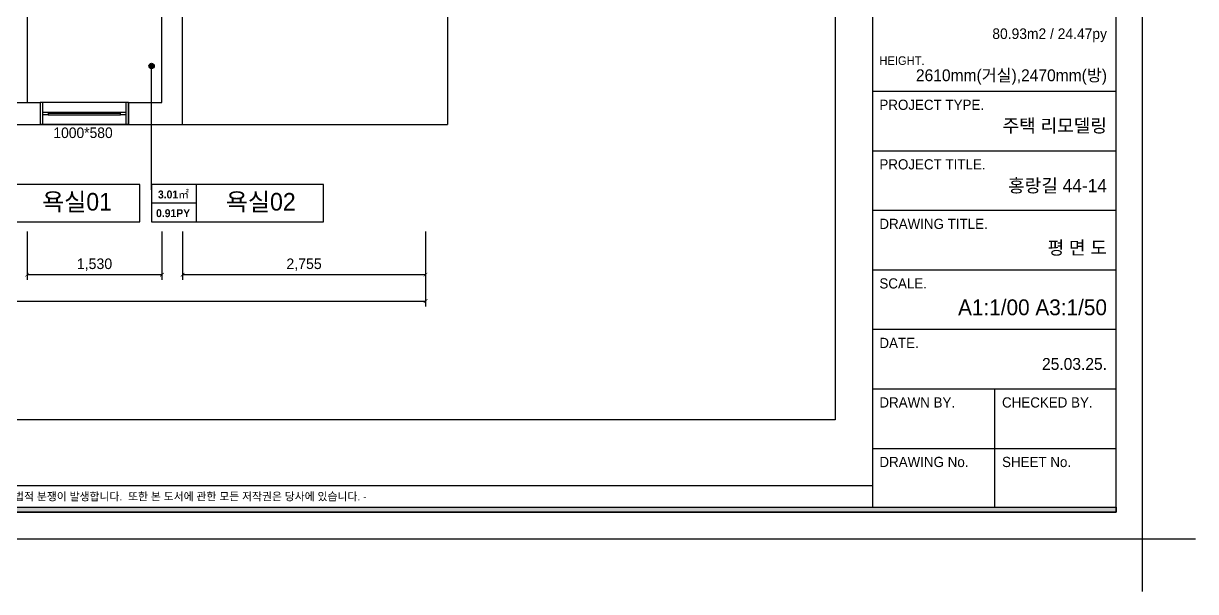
# Model space of a CAD drawing. Header units: inches. Extents: x 45519 to 207552, y -100391 to 47052.
# Drawn here: x 84424 to 97719, y 17987 to 24437 of the extents above; entities that cross this region are included whole.
import ezdxf
from ezdxf.enums import TextEntityAlignment as Align

# ---------------------------------------------------------------- set-up
doc = ezdxf.new("R2010")
doc.units = ezdxf.units.IN
doc.header["$LTSCALE"] = 100
doc.header["$MEASUREMENT"] = 0
doc.header["$PDSIZE"] = 700.071425
for name, color, linetype in [('0-ELC TEXT', 7, 'Continuous'), ('03-TEXT', 3, 'Continuous'), ('07-DIM', 1, 'Continuous'), ('2-con', 2, 'Continuous'), ('4-win', 4, 'Continuous'), ('7', 7, 'Continuous'), ('F-SYM', 7, 'Continuous'), ('fin', 5, 'Continuous'), ('FORM(YOURNAME)-11', 1, 'Continuous'), ('FORM(YOURNAME)-11 @ 1', 1, 'Continuous'), ('도면층4', 4, 'Continuous'), ('도면층5', 5, 'Continuous')]:
    doc.layers.add(name, color=color, linetype=linetype)
doc.styles.add('YOURNAME', font='HY울릉도M.TTF')
doc.styles.add('넥슨고딕', font='NEXONLv1GothicBold.ttf')
doc.styles.add('마감재', font='stylu.ttf')
doc.styles.add('코레일둥고', font='Korail_Round_Gothic_Medium.ttf')
doc.dimstyles.new('벽치수 Copy of DIM-50', dxfattribs={"dimscale": 60, "dimtxt": 2, "dimasz": 0.7, "dimexe": 1, "dimexo": 1, "dimgap": 0.7, "dimtad": 1, "dimdec": 0, "dimzin": 1, "dimdsep": 46, "dimlunit": 6, "dimtxsty": '마감재', "dimblk": 'ARCHTICK', "dimcen": -0.09, "dimclrd": 1, "dimclre": 1, "dimclrt": 3, "dimadec": 0, "dimazin": 0, "dimtfac": 1, "dimtdec": 0, "dimtix": 1, "dimtmove": 2, "dimatfit": 0, "dimldrblk": 'ARCHTICK', "dimfxl": 0, "dimtolj": 1, "dimtzin": 0, "dimarcsym": 0})

# ---------------------------------------------------------------- blocks, each defined once
blk = doc.blocks.new('FORM-PLAN')
at = {"layer": 'FORM(YOURNAME)-11'}
h = blk.add_hatch(color=256, dxfattribs=at)
h.dxf.hatch_style = 1
h.paths.add_polyline_path([(-71444, 55115), (10556, 55115), (10556, 54915), (-71444, 54915)])
h.paths.add_polyline_path([(-71444, -2085), (10556, -2085), (10556, -2285), (-71444, -2285)])
at = {"layer": 'Defpoints', "color": 158}
for p, q in [((1346, 54915), (1346, -2085)), ((1346, -1285), (-71444, -1285))]:
    blk.add_line(p, q, dxfattribs=at)
for points in [[(-71444, -2285), (10556, -2285), (10556, 55115), (-71444, 55115)], [(-69444, 53115), (-64, 53115), (-64, 1215), (-69444, 1215)]]:
    blk.add_lwpolyline(points, close=True, dxfattribs=at)
at = {"layer": 'Defpoints', "color": 1}
blk.add_lwpolyline([(11556, -5285), (11556, -3285), (13556, -3285)], dxfattribs=at)
at = {"layer": 'FORM(YOURNAME)-11', "color": 14}
for p, q in [((1346, 13651), (10556, 13651)), ((1346, 11398), (10556, 11398)), ((1346, 9146), (10556, 9146)), ((1346, 6893), (10556, 6893)), ((1346, 4641), (10556, 4641)), ((1346, 2388), (10556, 2388)), ((5951, 2388), (5951, -2085)), ((1346, 136), (10556, 136))]:
    blk.add_line(p, q, dxfattribs=at)
at = {"layer": 'FORM(YOURNAME)-11', "color": 250}
blk.add_lwpolyline([(-72444, -3285), (11556, -3285), (11556, 56115), (-72444, 56115)], close=True, dxfattribs=at)
at = {"layer": 'FORM(YOURNAME)-11'}
blk.add_lwpolyline([(-71444, -2085), (10556, -2085), (10556, -2285), (-71444, -2285)], close=True, dxfattribs=at)
at = {"layer": 'FORM(YOURNAME)-11', "color": 251, "style": 'YOURNAME'}
blk.add_text('HEIGHT.', height=321.8, dxfattribs=at).set_placement((1603, 14809), align=Align.MIDDLE_LEFT)
at = {"layer": 'FORM(YOURNAME)-11', "color": 14, "style": 'YOURNAME'}
for s, height, p in [('PROJECT TYPE.', 386.14, (1603, 13136)), ('PROJECT TITLE.', 386.14, (1603, 10883)), ('DRAWING TITLE.', 386.14, (1603, 8631)), ('SCALE.', 386.1, (1603, 6378)), ('DATE.', 386.1, (1603, 4126)), ('DRAWN BY.', 386.1, (1603, 1873)), ('CHECKED BY.', 386.14, (6240, 1873)), ('DRAWING No.', 386.14, (1603, -379)), ('SHEET No.', 386.1, (6240, -379))]:
    blk.add_text(s, height=height, dxfattribs=at).set_placement(p, align=Align.MIDDLE_LEFT)
at = {"layer": 'FORM(YOURNAME)-11', "color": 1, "style": 'YOURNAME'}
blk.add_text("- 본 도서는 어떠한 경우에도 무단으로 도용할 수 없으며 도용시 '지적재산권' 보호에 관한 법률에 의거, 법적 분쟁이 발생합니다.  또한 본 도서에 관한 모든 저작권은 당사에 있습니다. -", height=300, dxfattribs=at).set_placement((-32990, -1685), align=Align.MIDDLE_CENTER)
at = {"layer": 'FORM(YOURNAME)-11', "color": 3, "style": 'YOURNAME'}
for tag, height, p in [('1', 450, (9905, 18188)), ('2', 450, (9905, 17544)), ('3', 450, (9905, 16257)), ('4', 450, (9905, 14326)), ('5', 515, (9905, 12009)), ('6', 515, (9905, 9757)), ('7', 515, (9905, 7504)), ('8', 515, (9905, 5252)), ('9', 515, (9905, 2999)), ('10', 515, (5655, 811)), ('11', 515, (9905, 747)), ('12', 515, (5655, -1441)), ('13', 515, (9905, -1441))]:
    blk.add_attdef(tag, text='', height=height, dxfattribs=at).set_placement(p, align=Align.MIDDLE_RIGHT)
blk = doc.blocks.new('*U423')
at = {"layer": 'F-SYM'}
ref = blk.add_blockref('FORM-PLAN', (93652, 19572), dxfattribs=dict(at, xscale=0.3, yscale=0.3, zscale=0.3))
ref.add_attrib('4', '2610mm(거실),2470mm(방)', dxfattribs={"layer": 'FORM(YOURNAME)-11 @ 1', "color": 3, "height": 135, "style": 'YOURNAME'}).set_placement((96714, 23848), align=Align.MIDDLE_RIGHT)
ref.add_attrib('3', '80.93m2 / 24.47py', dxfattribs={"layer": 'FORM(YOURNAME)-11 @ 1', "color": 3, "height": 120, "style": 'YOURNAME'}).set_placement((96714, 24320), align=Align.MIDDLE_RIGHT)
ref.add_attrib('5', '주택 리모델링', dxfattribs={"layer": 'FORM(YOURNAME)-11 @ 1', "color": 3, "height": 150, "style": 'YOURNAME'}).set_placement((96714, 23276), align=Align.MIDDLE_RIGHT)
ref.add_attrib('6', '홍랑길 44-14', dxfattribs={"layer": 'FORM(YOURNAME)-11 @ 1', "color": 3, "height": 150, "style": 'YOURNAME'}).set_placement((96714, 22596), align=Align.MIDDLE_RIGHT)
ref.add_attrib('7', '평 면 도', dxfattribs={"layer": 'FORM(YOURNAME)-11 @ 1', "color": 3, "height": 150, "style": 'YOURNAME'}).set_placement((96714, 21890), align=Align.MIDDLE_RIGHT)
ref.add_attrib('8', 'A1:1/00 A3:1/50', dxfattribs={"layer": 'FORM(YOURNAME)-11 @ 1', "color": 3, "height": 180, "style": 'YOURNAME'}).set_placement((96714, 21214), align=Align.MIDDLE_RIGHT)
ref.add_attrib('9', '25.03.25.', dxfattribs={"layer": 'FORM(YOURNAME)-11 @ 1', "color": 3, "height": 135, "style": 'YOURNAME'}).set_placement((96714, 20571), align=Align.MIDDLE_RIGHT)
blk = doc.blocks.new('_ArchTick')
at = {"color": 0, "linetype": 'ByBlock', "const_width": 0.15}
blk.add_lwpolyline([(-0.5, -0.5), (0.5, 0.5)], dxfattribs=at)
blk = doc.blocks.new('*D56')
at = {"layer": '07-DIM', "color": 1, "lineweight": -2}
for p, q in [((77815, 22074), (77815, 21224)), ((88985, 22074), (88985, 21224)), ((77815, 21284), (88985, 21284))]:
    blk.add_line(p, q, dxfattribs=at)
at = {"layer": 'Defpoints', "color": 0}
for p in [(77815, 22134), (88985, 22134), (88985, 21284)]:
    blk.add_point(p, dxfattribs=at)
at = {"layer": '07-DIM', "color": 1, "lineweight": -2, "xscale": 42, "yscale": 42, "zscale": 42, "rotation": 180}
blk.add_blockref('_ArchTick', (77815, 21284), dxfattribs=at)
at = {"layer": '07-DIM', "color": 1, "lineweight": -2, "xscale": 42, "yscale": 42, "zscale": 42}
blk.add_blockref('_ArchTick', (88985, 21284), dxfattribs=at)
at = {"layer": '07-DIM', "color": 3, "insert": (83400, 21397), "char_height": 120, "attachment_point": 5, "style": '마감재'}
blk.add_mtext('\\A1;11,170', dxfattribs=at)
blk = doc.blocks.new('*D58')
at = {"layer": '07-DIM', "color": 1, "lineweight": -2}
for p, q in [((86230, 22074), (86230, 21524)), ((88985, 22074), (88985, 21524)), ((88985, 21584), (86230, 21584))]:
    blk.add_line(p, q, dxfattribs=at)
at = {"layer": 'Defpoints', "color": 0}
for p in [(86230, 22134), (88985, 22134), (86230, 21584)]:
    blk.add_point(p, dxfattribs=at)
at = {"layer": '07-DIM', "color": 1, "lineweight": -2, "xscale": 42, "yscale": 42, "zscale": 42, "rotation": 180}
blk.add_blockref('_ArchTick', (86230, 21584), dxfattribs=at)
at = {"layer": '07-DIM', "color": 1, "lineweight": -2, "xscale": 42, "yscale": 42, "zscale": 42}
blk.add_blockref('_ArchTick', (88985, 21584), dxfattribs=at)
at = {"layer": '07-DIM', "color": 3, "insert": (87607, 21697), "char_height": 120, "attachment_point": 5, "style": '마감재'}
blk.add_mtext('\\A1;2,755', dxfattribs=at)
blk = doc.blocks.new('*D61')
at = {"layer": '07-DIM', "color": 1, "lineweight": -2}
for p, q in [((84465, 22074), (84465, 21524)), ((85995, 22074), (85995, 21524)), ((85995, 21584), (84465, 21584))]:
    blk.add_line(p, q, dxfattribs=at)
at = {"layer": 'Defpoints', "color": 0}
for p in [(84465, 22134), (85995, 22134), (84465, 21584)]:
    blk.add_point(p, dxfattribs=at)
at = {"layer": '07-DIM', "color": 1, "lineweight": -2, "xscale": 42, "yscale": 42, "zscale": 42, "rotation": 180}
blk.add_blockref('_ArchTick', (84465, 21584), dxfattribs=at)
at = {"layer": '07-DIM', "color": 1, "lineweight": -2, "xscale": 42, "yscale": 42, "zscale": 42}
blk.add_blockref('_ArchTick', (85995, 21584), dxfattribs=at)
at = {"layer": '07-DIM', "color": 3, "insert": (85230, 21697), "char_height": 120, "attachment_point": 5, "style": '마감재'}
blk.add_mtext('\\A1;1,530', dxfattribs=at)

msp = doc.modelspace()

# ---------------------------------------------------------------- hatches: boundary and pattern name
at = {"layer": '0-ELC TEXT'}
h = msp.add_hatch(color=256, dxfattribs=at)
h.dxf.hatch_style = 1
edge = h.paths.add_edge_path()
edge.add_arc((85877.8, 23954), 30, -90, 270)

# ---------------------------------------------------------------- linework, layer by layer
for p, q in [((85877.8, 22549.3), (85877.8, 23954)), ((86387.5, 22183.4), (86387.5, 22607.9)), ((86387.5, 22395.7), (85877.8, 22395.7))]:
    msp.add_line(p, q, dxfattribs=at)
for points in [[(85743.3, 22607.9), (83793.7, 22607.9), (83793.7, 22183.4), (85743.3, 22183.4)], [(87827.5, 22607.9), (85877.8, 22607.9), (85877.8, 22183.4), (87827.5, 22183.4)]]:
    msp.add_lwpolyline(points, close=True, dxfattribs=at)
msp.add_circle((85877.8, 23954), 30, dxfattribs=at)
at = {"layer": '2-con'}
for p, q in [((86229.9, 23288.8), (86229.9, 26093.8)), ((84464.9, 25758.8), (84464.9, 23538.8)), ((85994.9, 23538.8), (85994.9, 25508.8)), ((84169.9, 23538.8), (84614.9, 23538.8)), ((84614.9, 23538.8), (84614.9, 23288.8)), ((84614.9, 23538.8), (84614.9, 23288.8)), ((85614.9, 23538.8), (85994.9, 23538.8)), ((85614.9, 23538.8), (85614.9, 23288.8)), ((85614.9, 23538.8), (85614.9, 23288.8)), ((84169.9, 23288.8), (84614.9, 23288.8)), ((85614.9, 23288.8), (86229.9, 23288.8))]:
    msp.add_line(p, q, dxfattribs=at)
at = {"layer": '4-win'}
for points in [[(85614.9, 23288.8), (85614.9, 23538.8), (84614.9, 23538.8), (84614.9, 23288.8)], [(84644.9, 23288.8), (84644.9, 23538.8), (84614.9, 23538.8), (84614.9, 23288.8)], [(85614.9, 23288.8), (85614.9, 23538.8), (85584.9, 23538.8), (85584.9, 23288.8)]]:
    msp.add_lwpolyline(points, close=True, dxfattribs=at)
at = {"layer": 'fin'}
for p in [(89234.9, 26093.8), (86229.9, 23288.8)]:
    msp.add_line(p, (89234.9, 23288.8), dxfattribs=at)
at = {"layer": '도면층4'}
for p, q in [((85524.9, 23413.8), (84704.9, 23413.8)), ((85614.9, 23288.8), (84614.9, 23288.8))]:
    msp.add_line(p, q, dxfattribs=at)
for points in [[(84704.9, 23428.8), (84704.9, 23398.8), (84644.9, 23398.8), (84644.9, 23428.8)], [(85584.9, 23428.8), (85584.9, 23398.8), (85524.9, 23398.8), (85524.9, 23428.8)]]:
    msp.add_lwpolyline(points, close=True, dxfattribs=at)
at = {"layer": '도면층5'}
for p, q in [((84704.9, 23428.8), (85524.9, 23428.8)), ((84704.9, 23398.8), (85524.9, 23398.8))]:
    msp.add_line(p, q, dxfattribs=at)

# ---------------------------------------------------------------- block references
at = {"layer": '7'}
msp.add_blockref('*U423', (0, 0), dxfattribs=at)

# ---------------------------------------------------------------- texts
at = {"layer": '03-TEXT'}
for s, height, style, p in [('욕실01', 200, '코레일둥고', (85031.5, 22312.4)), ('3.01㎡', 90, '넥슨고딕', (86125.8, 22449.8)), ('욕실02', 200, '코레일둥고', (87115.6, 22312.4)), ('0.91PY', 90, '넥슨고딕', (86121.6, 22237.5))]:
    msp.add_text(s, height=height, dxfattribs=dict(at, style=style)).set_placement(p, align=Align.CENTER)
at = {"layer": '도면층4', "style": '코레일둥고'}
msp.add_text('1000*580', height=120, dxfattribs=at).set_placement((84764, 23135.6))

# ---------------------------------------------------------------- dimensions: what is measured, and where the dimension line sits
at = {"layer": '07-DIM'}
for base, p1, p2, picture, middle in [((88984.9, 21283.9), (77814.9, 22133.9), (88984.9, 22133.9), '*D56', (83399.9, 21397.1)), ((84464.9, 21583.9), (85994.9, 22133.9), (84464.9, 22133.9), '*D61', (85229.9, 21697.1)), ((86229.9, 21583.9), (88984.9, 22133.9), (86229.9, 22133.9), '*D58', (87607.4, 21696.7))]:
    dim = msp.add_linear_dim(base=base, p1=p1, p2=p2, dimstyle='벽치수 Copy of DIM-50', dxfattribs=at)
    dim.commit()
    dim.dimension.update_dxf_attribs({"geometry": picture, "text_midpoint": middle})

doc.saveas('drawing.dxf')
